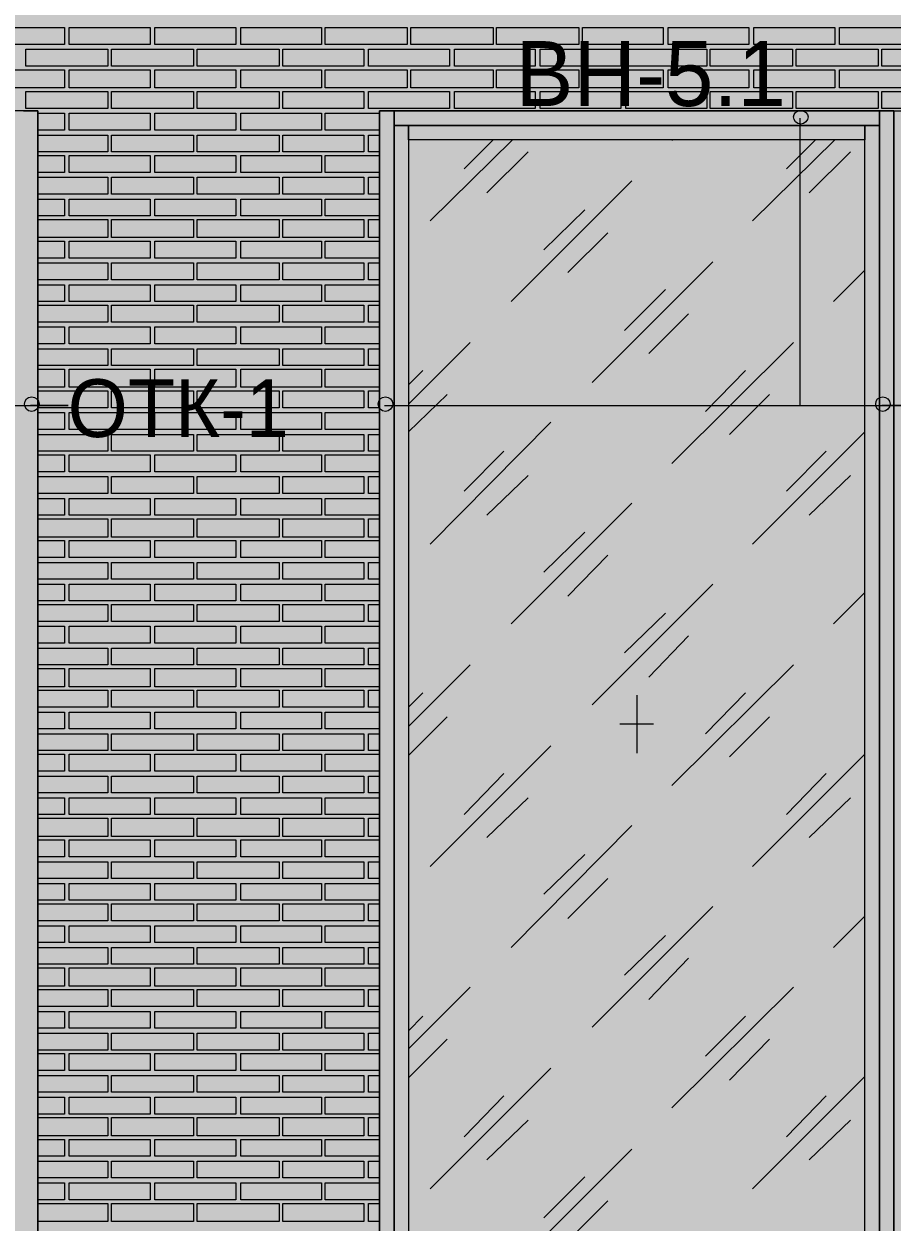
# Model space of a CAD drawing. Header units: millimetres. Extents: x -28928 to 100580, y -22867 to 36490.
# Drawn here: x 24754 to 27796, y 3035 to 7235 of the extents above; entities that cross this region are included whole.
import ezdxf

# ---------------------------------------------------------------- set-up
doc = ezdxf.new("R2010")
doc.units = ezdxf.units.MM
doc.layers.add('PDF _Геометрия', color=7, linetype='Continuous', true_color=0x8f8e8d)
doc.layers.add('PDF _Сплошная заливка', color=7, linetype='Continuous', true_color=0xffffff)
doc.layers.add('PDF _Текст', color=7, linetype='Continuous')

msp = doc.modelspace()

# ---------------------------------------------------------------- hatches: boundary and pattern name
at = {"layer": 'PDF _Сплошная заливка', "true_color": 0xdcd6cf, "transparency": 33554559}
msp.add_hatch(color=254, dxfattribs=at).paths.add_polyline_path([(29465.3, 1544.1), (29486.4, 1544.1), (29486.4, 9028.4), (4952.2, 9028.4), (4952.2, -4713.2), (29465.3, -4713.2)])

# ---------------------------------------------------------------- linework, layer by layer
at = {"layer": 'PDF _Геометрия', "color": 7, "lineweight": 9}
for points in [[(27751.8, 6929.9), (27984.5, 6929.9), (28124.1, 6929.9), (28124.1, 7230.3), (28923.7, 7230.3)], [(24752.2, 6929.9), (24803, 6929.9), (24803, 6853.7), (24803, 2707.6), (24803, 808), (24803, 109.9), (24803, 33.7), (24803, 2733), (24803, 3553.7), (24803, 5711.4), (24803, 6929.9), (23004.9, 6929.9)], [(27802.6, 2733), (27802.6, 3553.7), (27802.6, 5711.4), (27802.6, 6929.9), (26000.3, 6929.9), (26051.1, 6929.9), (26051.1, 6853.7), (26051.1, 2707.6)], [(27751.8, 2707.6), (27751.8, 6853.7), (27751.8, 6929.9), (27751.8, 6879.1), (27726.4, 6879.1), (26076.4, 6879.1), (26051.1, 6879.1), (26101.8, 6879.1), (26101.8, 2707.6)], [(26051.1, 2707.6), (26051.1, 6879.1), (26051.1, 6929.9), (26076.4, 6929.9), (27726.4, 6929.9), (27751.8, 6929.9), (27802.6, 6929.9), (27802.6, 6853.7), (27802.6, 2707.6)], [(24489.9, 6904.5), (24489.9, 5897.6), (24908.7, 5897.6), (24777.6, 5897.6)], [(27472.6, 6904.5), (27472.6, 5897.6), (27895.7, 5897.6), (27760.3, 5897.6)], [(26178, 6544.9), (26465.7, 6828.4)], [(26296.4, 6726.8), (26398, 6828.4)], [(27024.1, 6828.4), (27028.4, 6828.4)], [(27307.6, 6544.9), (27595.3, 6828.4)], [(27426.1, 6726.8), (27527.6, 6828.4)], [(26376.8, 6642.2), (26520.7, 6786)], [(27506.4, 6642.2), (27650.3, 6786)], [(26461.4, 6261.4), (26884.5, 6684.5)], [(26575.7, 6443.4), (26719.5, 6583)], [(26660.3, 6363), (26799.9, 6502.6)], [(26744.9, 5978), (27168, 6401)], [(27591.1, 6261.4), (27701.1, 6371.4)], [(26859.1, 6159.9), (27003, 6303.7)], [(26943.7, 6079.5), (27083.4, 6219.1)], [(26101.8, 5901.8), (26317.6, 6117.6)], [(27024.1, 5694.5), (27451.4, 6117.6)], [(26101.8, 5969.5), (26152.6, 6020.3)], [(27142.6, 5876.4), (27282.2, 6020.3)], [(26101.8, 5804.5), (26237.2, 5935.7)], [(27227.2, 5796), (27366.8, 5935.7)], [(23034.5, 5897.6), (24908.7, 5897.6)], [(26017.2, 5897.6), (27895.7, 5897.6)], [(26178, 5411), (26601.1, 5838.4)], [(27307.6, 5411), (27701.1, 5804.5)], [(26296.4, 5597.2), (26436.1, 5736.8)], [(27426.1, 5597.2), (27565.7, 5736.8)], [(26376.8, 5512.6), (26520.7, 5652.2)], [(27506.4, 5512.6), (27650.3, 5652.2)], [(26461.4, 5131.8), (26884.5, 5554.9)], [(26575.7, 5313.7), (26719.5, 5453.4)], [(26660.3, 5229.1), (26799.9, 5373)], [(26744.9, 4848.4), (27168, 5271.4)], [(27591.1, 5131.8), (27701.1, 5241.8)], [(26859.1, 5030.3), (27003, 5169.9)], [(26943.7, 4945.7), (27083.4, 5089.5)], [(26101.8, 4772.2), (26317.6, 4988)], [(27024.1, 4564.9), (27451.4, 4988)], [(26101.8, 4839.9), (26152.6, 4890.7)], [(26901.4, 4882.2), (26901.4, 4679.1)], [(27142.6, 4746.8), (27282.2, 4890.7)], [(26101.8, 4670.7), (26237.2, 4806)], [(27227.2, 4666.4), (27366.8, 4806)], [(26960.7, 4780.7), (26842.2, 4780.7)], [(26178, 4281.4), (26601.1, 4704.5)], [(27307.6, 4281.4), (27701.1, 4674.9)], [(26296.4, 4463.4), (26436.1, 4607.2)], [(27426.1, 4463.4), (27565.7, 4607.2)], [(26376.8, 4383), (26520.7, 4522.6)], [(27506.4, 4383), (27650.3, 4522.6)], [(26461.4, 3998), (26884.5, 4425.3)], [(26575.7, 4184.1), (26719.5, 4323.7)], [(26660.3, 4099.5), (26799.9, 4239.1)], [(26744.9, 3718.7), (27168, 4141.8)], [(27591.1, 3998), (27701.1, 4108)], [(26859.1, 3900.7), (27003, 4040.3)], [(26943.7, 3816), (27083.4, 3959.9)], [(26101.8, 3642.6), (26317.6, 3858.4)], [(27024.1, 3435.3), (27451.4, 3858.4)], [(26101.8, 3706), (26152.6, 3756.8)], [(27142.6, 3617.2), (27282.2, 3756.8)], [(26101.8, 3541), (26237.2, 3676.4)], [(27227.2, 3532.6), (27366.8, 3676.4)], [(26178, 3151.8), (26601.1, 3574.9)], [(27307.6, 3151.8), (27701.1, 3545.3)], [(26296.4, 3333.7), (26436.1, 3477.6)], [(27426.1, 3333.7), (27565.7, 3477.6)], [(26376.8, 3253.4), (26520.7, 3393)], [(27506.4, 3253.4), (27650.3, 3393)], [(26461.4, 2868.4), (26884.5, 3291.4)], [(26575.7, 3050.3), (26719.5, 3194.1)], [(26660.3, 2969.9), (26799.9, 3109.5)]]:
    msp.add_lwpolyline(points, dxfattribs=at)
at = {"layer": 'PDF _Геометрия', "lineweight": 9}
for points in [[(24896.1, 7221.8), (24896.1, 7162.6), (24612.6, 7162.6), (24612.6, 7221.8)], [(25196.4, 7221.8), (25196.4, 7162.6), (24913, 7162.6), (24913, 7221.8)], [(25496.8, 7221.8), (25496.8, 7162.6), (25213.4, 7162.6), (25213.4, 7221.8)], [(25797.2, 7221.8), (25797.2, 7162.6), (25513.7, 7162.6), (25513.7, 7221.8)], [(26097.6, 7221.8), (26097.6, 7162.6), (25809.9, 7162.6), (25809.9, 7221.8)], [(26398, 7221.8), (26398, 7162.6), (26110.3, 7162.6), (26110.3, 7221.8)], [(26698.4, 7221.8), (26698.4, 7162.6), (26410.7, 7162.6), (26410.7, 7221.8)], [(26994.5, 7221.8), (26994.5, 7162.6), (26711.1, 7162.6), (26711.1, 7221.8)], [(27294.9, 7221.8), (27294.9, 7162.6), (27011.4, 7162.6), (27011.4, 7221.8)], [(27595.3, 7221.8), (27595.3, 7162.6), (27311.8, 7162.6), (27311.8, 7221.8)], [(27895.7, 7221.8), (27895.7, 7162.6), (27612.2, 7162.6), (27612.2, 7221.8)], [(25048.4, 7086.4), (24904.5, 7086.4), (24760.7, 7086.4), (24760.7, 7145.7), (24904.5, 7145.7), (25048.4, 7145.7)], [(25348.7, 7086.4), (25204.9, 7086.4), (25061.1, 7086.4), (25061.1, 7145.7), (25204.9, 7145.7), (25348.7, 7145.7)], [(25649.1, 7086.4), (25505.3, 7086.4), (25361.4, 7086.4), (25361.4, 7145.7), (25505.3, 7145.7), (25649.1, 7145.7)], [(25945.3, 7086.4), (25805.7, 7086.4), (25661.8, 7086.4), (25661.8, 7145.7), (25805.7, 7145.7), (25945.3, 7145.7)], [(26245.7, 7086.4), (26106.1, 7086.4), (25962.2, 7086.4), (25962.2, 7145.7), (26106.1, 7145.7), (26245.7, 7145.7)], [(26546.1, 7086.4), (26402.2, 7086.4), (26262.6, 7086.4), (26262.6, 7145.7), (26402.2, 7145.7), (26546.1, 7145.7)], [(26846.4, 7086.4), (26702.6, 7086.4), (26563, 7086.4), (26563, 7145.7), (26702.6, 7145.7), (26846.4, 7145.7)], [(27146.8, 7086.4), (27003, 7086.4), (26863.4, 7086.4), (26863.4, 7145.7), (27003, 7145.7), (27146.8, 7145.7)], [(27447.2, 7086.4), (27303.4, 7086.4), (27159.5, 7086.4), (27159.5, 7145.7), (27303.4, 7145.7), (27447.2, 7145.7)], [(27747.6, 7086.4), (27603.7, 7086.4), (27459.9, 7086.4), (27459.9, 7145.7), (27603.7, 7145.7), (27747.6, 7145.7)], [(28043.7, 7086.4), (27904.1, 7086.4), (27760.3, 7086.4), (27760.3, 7145.7), (27904.1, 7145.7), (28043.7, 7145.7)], [(24896.1, 7073.7), (24896.1, 7010.3), (24612.6, 7010.3), (24612.6, 7073.7)], [(25196.4, 7073.7), (25196.4, 7010.3), (24913, 7010.3), (24913, 7073.7)], [(25496.8, 7073.7), (25496.8, 7010.3), (25213.4, 7010.3), (25213.4, 7073.7)], [(25797.2, 7073.7), (25797.2, 7010.3), (25513.7, 7010.3), (25513.7, 7073.7)], [(26097.6, 7073.7), (26097.6, 7010.3), (25809.9, 7010.3), (25809.9, 7073.7)], [(26398, 7073.7), (26398, 7010.3), (26110.3, 7010.3), (26110.3, 7073.7)], [(26698.4, 7073.7), (26698.4, 7010.3), (26410.7, 7010.3), (26410.7, 7073.7)], [(26994.5, 7073.7), (26994.5, 7010.3), (26711.1, 7010.3), (26711.1, 7073.7)], [(27294.9, 7073.7), (27294.9, 7010.3), (27011.4, 7010.3), (27011.4, 7073.7)], [(27595.3, 7073.7), (27595.3, 7010.3), (27311.8, 7010.3), (27311.8, 7073.7)], [(27895.7, 7073.7), (27895.7, 7010.3), (27612.2, 7010.3), (27612.2, 7073.7)], [(25048.4, 6938.4), (24904.5, 6938.4), (24760.7, 6938.4), (24760.7, 6997.6), (24904.5, 6997.6), (25048.4, 6997.6)], [(25348.7, 6938.4), (25204.9, 6938.4), (25061.1, 6938.4), (25061.1, 6997.6), (25204.9, 6997.6), (25348.7, 6997.6)], [(25649.1, 6938.4), (25505.3, 6938.4), (25361.4, 6938.4), (25361.4, 6997.6), (25505.3, 6997.6), (25649.1, 6997.6)], [(25945.3, 6938.4), (25805.7, 6938.4), (25661.8, 6938.4), (25661.8, 6997.6), (25805.7, 6997.6), (25945.3, 6997.6)], [(26245.7, 6938.4), (26106.1, 6938.4), (25962.2, 6938.4), (25962.2, 6997.6), (26106.1, 6997.6), (26245.7, 6997.6)], [(26546.1, 6938.4), (26402.2, 6938.4), (26262.6, 6938.4), (26262.6, 6997.6), (26402.2, 6997.6), (26546.1, 6997.6)], [(26846.4, 6938.4), (26702.6, 6938.4), (26563, 6938.4), (26563, 6997.6), (26702.6, 6997.6), (26846.4, 6997.6)], [(27146.8, 6938.4), (27003, 6938.4), (26863.4, 6938.4), (26863.4, 6997.6), (27003, 6997.6), (27146.8, 6997.6)], [(27447.2, 6938.4), (27303.4, 6938.4), (27159.5, 6938.4), (27159.5, 6997.6), (27303.4, 6997.6), (27447.2, 6997.6)], [(27747.6, 6938.4), (27603.7, 6938.4), (27459.9, 6938.4), (27459.9, 6997.6), (27603.7, 6997.6), (27747.6, 6997.6)], [(28043.7, 6938.4), (27904.1, 6938.4), (27760.3, 6938.4), (27760.3, 6997.6), (27904.1, 6997.6), (28043.7, 6997.6)], [(25196.4, 6921.4), (25196.4, 6862.2), (24913, 6862.2), (24913, 6921.4)], [(25496.8, 6921.4), (25496.8, 6862.2), (25213.4, 6862.2), (25213.4, 6921.4)], [(25797.2, 6921.4), (25797.2, 6862.2), (25513.7, 6862.2), (25513.7, 6921.4)], [(25348.7, 6786), (25204.9, 6786), (25061.1, 6786), (25061.1, 6845.3), (25204.9, 6845.3), (25348.7, 6845.3)], [(25649.1, 6786), (25505.3, 6786), (25361.4, 6786), (25361.4, 6845.3), (25505.3, 6845.3), (25649.1, 6845.3)], [(25945.3, 6786), (25805.7, 6786), (25661.8, 6786), (25661.8, 6845.3), (25805.7, 6845.3), (25945.3, 6845.3)], [(25196.4, 6773.4), (25196.4, 6714.1), (24913, 6714.1), (24913, 6773.4)], [(25496.8, 6773.4), (25496.8, 6714.1), (25213.4, 6714.1), (25213.4, 6773.4)], [(25797.2, 6773.4), (25797.2, 6714.1), (25513.7, 6714.1), (25513.7, 6773.4)], [(25348.7, 6638), (25204.9, 6638), (25061.1, 6638), (25061.1, 6697.2), (25204.9, 6697.2), (25348.7, 6697.2)], [(25649.1, 6638), (25505.3, 6638), (25361.4, 6638), (25361.4, 6697.2), (25505.3, 6697.2), (25649.1, 6697.2)], [(25945.3, 6638), (25805.7, 6638), (25661.8, 6638), (25661.8, 6697.2), (25805.7, 6697.2), (25945.3, 6697.2)], [(25196.4, 6621), (25196.4, 6561.8), (24913, 6561.8), (24913, 6621)], [(25496.8, 6621), (25496.8, 6561.8), (25213.4, 6561.8), (25213.4, 6621)], [(25797.2, 6621), (25797.2, 6561.8), (25513.7, 6561.8), (25513.7, 6621)], [(25348.7, 6485.7), (25204.9, 6485.7), (25061.1, 6485.7), (25061.1, 6549.1), (25204.9, 6549.1), (25348.7, 6549.1)], [(25649.1, 6485.7), (25505.3, 6485.7), (25361.4, 6485.7), (25361.4, 6549.1), (25505.3, 6549.1), (25649.1, 6549.1)], [(25945.3, 6485.7), (25805.7, 6485.7), (25661.8, 6485.7), (25661.8, 6549.1), (25805.7, 6549.1), (25945.3, 6549.1)], [(25196.4, 6473), (25196.4, 6413.7), (24913, 6413.7), (24913, 6473)], [(25496.8, 6473), (25496.8, 6413.7), (25213.4, 6413.7), (25213.4, 6473)], [(25797.2, 6473), (25797.2, 6413.7), (25513.7, 6413.7), (25513.7, 6473)], [(25348.7, 6337.6), (25204.9, 6337.6), (25061.1, 6337.6), (25061.1, 6396.8), (25204.9, 6396.8), (25348.7, 6396.8)], [(25649.1, 6337.6), (25505.3, 6337.6), (25361.4, 6337.6), (25361.4, 6396.8), (25505.3, 6396.8), (25649.1, 6396.8)], [(25945.3, 6337.6), (25805.7, 6337.6), (25661.8, 6337.6), (25661.8, 6396.8), (25805.7, 6396.8), (25945.3, 6396.8)], [(25196.4, 6320.7), (25196.4, 6261.4), (24913, 6261.4), (24913, 6320.7)], [(25496.8, 6320.7), (25496.8, 6261.4), (25213.4, 6261.4), (25213.4, 6320.7)], [(25797.2, 6320.7), (25797.2, 6261.4), (25513.7, 6261.4), (25513.7, 6320.7)], [(25348.7, 6189.5), (25204.9, 6189.5), (25061.1, 6189.5), (25061.1, 6248.7), (25204.9, 6248.7), (25348.7, 6248.7)], [(25649.1, 6189.5), (25505.3, 6189.5), (25361.4, 6189.5), (25361.4, 6248.7), (25505.3, 6248.7), (25649.1, 6248.7)], [(25945.3, 6189.5), (25805.7, 6189.5), (25661.8, 6189.5), (25661.8, 6248.7), (25805.7, 6248.7), (25945.3, 6248.7)], [(25196.4, 6172.6), (25196.4, 6113.4), (24913, 6113.4), (24913, 6172.6)], [(25496.8, 6172.6), (25496.8, 6113.4), (25213.4, 6113.4), (25213.4, 6172.6)], [(25797.2, 6172.6), (25797.2, 6113.4), (25513.7, 6113.4), (25513.7, 6172.6)], [(25348.7, 6037.2), (25204.9, 6037.2), (25061.1, 6037.2), (25061.1, 6096.4), (25204.9, 6096.4), (25348.7, 6096.4)], [(25649.1, 6037.2), (25505.3, 6037.2), (25361.4, 6037.2), (25361.4, 6096.4), (25505.3, 6096.4), (25649.1, 6096.4)], [(25945.3, 6037.2), (25805.7, 6037.2), (25661.8, 6037.2), (25661.8, 6096.4), (25805.7, 6096.4), (25945.3, 6096.4)], [(25196.4, 6024.5), (25196.4, 5961), (24913, 5961), (24913, 6024.5)], [(25496.8, 6024.5), (25496.8, 5961), (25213.4, 5961), (25213.4, 6024.5)], [(25797.2, 6024.5), (25797.2, 5961), (25513.7, 5961), (25513.7, 6024.5)], [(25348.7, 5889.1), (25204.9, 5889.1), (25061.1, 5889.1), (25061.1, 5948.4), (25204.9, 5948.4), (25348.7, 5948.4)], [(25649.1, 5889.1), (25505.3, 5889.1), (25361.4, 5889.1), (25361.4, 5948.4), (25505.3, 5948.4), (25649.1, 5948.4)], [(25945.3, 5889.1), (25805.7, 5889.1), (25661.8, 5889.1), (25661.8, 5948.4), (25805.7, 5948.4), (25945.3, 5948.4)], [(25196.4, 5872.2), (25196.4, 5813), (24913, 5813), (24913, 5872.2)], [(25496.8, 5872.2), (25496.8, 5813), (25213.4, 5813), (25213.4, 5872.2)], [(25797.2, 5872.2), (25797.2, 5813), (25513.7, 5813), (25513.7, 5872.2)], [(25348.7, 5736.8), (25204.9, 5736.8), (25061.1, 5736.8), (25061.1, 5796), (25204.9, 5796), (25348.7, 5796)], [(25649.1, 5736.8), (25505.3, 5736.8), (25361.4, 5736.8), (25361.4, 5796), (25505.3, 5796), (25649.1, 5796)], [(25945.3, 5736.8), (25805.7, 5736.8), (25661.8, 5736.8), (25661.8, 5796), (25805.7, 5796), (25945.3, 5796)], [(25196.4, 5724.1), (25196.4, 5664.9), (24913, 5664.9), (24913, 5724.1)], [(25496.8, 5724.1), (25496.8, 5664.9), (25213.4, 5664.9), (25213.4, 5724.1)], [(25797.2, 5724.1), (25797.2, 5664.9), (25513.7, 5664.9), (25513.7, 5724.1)], [(25348.7, 5588.7), (25204.9, 5588.7), (25061.1, 5588.7), (25061.1, 5648), (25204.9, 5648), (25348.7, 5648)], [(25649.1, 5588.7), (25505.3, 5588.7), (25361.4, 5588.7), (25361.4, 5648), (25505.3, 5648), (25649.1, 5648)], [(25945.3, 5588.7), (25805.7, 5588.7), (25661.8, 5588.7), (25661.8, 5648), (25805.7, 5648), (25945.3, 5648)], [(25196.4, 5571.8), (25196.4, 5512.6), (24913, 5512.6), (24913, 5571.8)], [(25496.8, 5571.8), (25496.8, 5512.6), (25213.4, 5512.6), (25213.4, 5571.8)], [(25797.2, 5571.8), (25797.2, 5512.6), (25513.7, 5512.6), (25513.7, 5571.8)], [(25348.7, 5436.4), (25204.9, 5436.4), (25061.1, 5436.4), (25061.1, 5499.9), (25204.9, 5499.9), (25348.7, 5499.9)], [(25649.1, 5436.4), (25505.3, 5436.4), (25361.4, 5436.4), (25361.4, 5499.9), (25505.3, 5499.9), (25649.1, 5499.9)], [(25945.3, 5436.4), (25805.7, 5436.4), (25661.8, 5436.4), (25661.8, 5499.9), (25805.7, 5499.9), (25945.3, 5499.9)], [(25196.4, 5423.7), (25196.4, 5364.5), (24913, 5364.5), (24913, 5423.7)], [(25496.8, 5423.7), (25496.8, 5364.5), (25213.4, 5364.5), (25213.4, 5423.7)], [(25797.2, 5423.7), (25797.2, 5364.5), (25513.7, 5364.5), (25513.7, 5423.7)], [(25348.7, 5288.4), (25204.9, 5288.4), (25061.1, 5288.4), (25061.1, 5347.6), (25204.9, 5347.6), (25348.7, 5347.6)], [(25649.1, 5288.4), (25505.3, 5288.4), (25361.4, 5288.4), (25361.4, 5347.6), (25505.3, 5347.6), (25649.1, 5347.6)], [(25945.3, 5288.4), (25805.7, 5288.4), (25661.8, 5288.4), (25661.8, 5347.6), (25805.7, 5347.6), (25945.3, 5347.6)], [(25196.4, 5271.4), (25196.4, 5212.2), (24913, 5212.2), (24913, 5271.4)], [(25496.8, 5271.4), (25496.8, 5212.2), (25213.4, 5212.2), (25213.4, 5271.4)], [(25797.2, 5271.4), (25797.2, 5212.2), (25513.7, 5212.2), (25513.7, 5271.4)], [(25348.7, 5140.3), (25204.9, 5140.3), (25061.1, 5140.3), (25061.1, 5199.5), (25204.9, 5199.5), (25348.7, 5199.5)], [(25649.1, 5140.3), (25505.3, 5140.3), (25361.4, 5140.3), (25361.4, 5199.5), (25505.3, 5199.5), (25649.1, 5199.5)], [(25945.3, 5140.3), (25805.7, 5140.3), (25661.8, 5140.3), (25661.8, 5199.5), (25805.7, 5199.5), (25945.3, 5199.5)], [(25196.4, 5123.4), (25196.4, 5064.1), (24913, 5064.1), (24913, 5123.4)], [(25496.8, 5123.4), (25496.8, 5064.1), (25213.4, 5064.1), (25213.4, 5123.4)], [(25797.2, 5123.4), (25797.2, 5064.1), (25513.7, 5064.1), (25513.7, 5123.4)], [(25348.7, 4988), (25204.9, 4988), (25061.1, 4988), (25061.1, 5047.2), (25204.9, 5047.2), (25348.7, 5047.2)], [(25649.1, 4988), (25505.3, 4988), (25361.4, 4988), (25361.4, 5047.2), (25505.3, 5047.2), (25649.1, 5047.2)], [(25945.3, 4988), (25805.7, 4988), (25661.8, 4988), (25661.8, 5047.2), (25805.7, 5047.2), (25945.3, 5047.2)], [(25196.4, 4975.3), (25196.4, 4911.8), (24913, 4911.8), (24913, 4975.3)], [(25496.8, 4975.3), (25496.8, 4911.8), (25213.4, 4911.8), (25213.4, 4975.3)], [(25797.2, 4975.3), (25797.2, 4911.8), (25513.7, 4911.8), (25513.7, 4975.3)], [(25348.7, 4839.9), (25204.9, 4839.9), (25061.1, 4839.9), (25061.1, 4899.1), (25204.9, 4899.1), (25348.7, 4899.1)], [(25649.1, 4839.9), (25505.3, 4839.9), (25361.4, 4839.9), (25361.4, 4899.1), (25505.3, 4899.1), (25649.1, 4899.1)], [(25945.3, 4839.9), (25805.7, 4839.9), (25661.8, 4839.9), (25661.8, 4899.1), (25805.7, 4899.1), (25945.3, 4899.1)], [(25196.4, 4823), (25196.4, 4763.7), (24913, 4763.7), (24913, 4823)], [(25496.8, 4823), (25496.8, 4763.7), (25213.4, 4763.7), (25213.4, 4823)], [(25797.2, 4823), (25797.2, 4763.7), (25513.7, 4763.7), (25513.7, 4823)], [(25348.7, 4687.6), (25204.9, 4687.6), (25061.1, 4687.6), (25061.1, 4746.8), (25204.9, 4746.8), (25348.7, 4746.8)], [(25649.1, 4687.6), (25505.3, 4687.6), (25361.4, 4687.6), (25361.4, 4746.8), (25505.3, 4746.8), (25649.1, 4746.8)], [(25945.3, 4687.6), (25805.7, 4687.6), (25661.8, 4687.6), (25661.8, 4746.8), (25805.7, 4746.8), (25945.3, 4746.8)], [(25196.4, 4674.9), (25196.4, 4615.7), (24913, 4615.7), (24913, 4674.9)], [(25496.8, 4674.9), (25496.8, 4615.7), (25213.4, 4615.7), (25213.4, 4674.9)], [(25797.2, 4674.9), (25797.2, 4615.7), (25513.7, 4615.7), (25513.7, 4674.9)], [(25348.7, 4539.5), (25204.9, 4539.5), (25061.1, 4539.5), (25061.1, 4598.7), (25204.9, 4598.7), (25348.7, 4598.7)], [(25649.1, 4539.5), (25505.3, 4539.5), (25361.4, 4539.5), (25361.4, 4598.7), (25505.3, 4598.7), (25649.1, 4598.7)], [(25945.3, 4539.5), (25805.7, 4539.5), (25661.8, 4539.5), (25661.8, 4598.7), (25805.7, 4598.7), (25945.3, 4598.7)], [(25196.4, 4522.6), (25196.4, 4463.4), (24913, 4463.4), (24913, 4522.6)], [(25496.8, 4522.6), (25496.8, 4463.4), (25213.4, 4463.4), (25213.4, 4522.6)], [(25797.2, 4522.6), (25797.2, 4463.4), (25513.7, 4463.4), (25513.7, 4522.6)], [(25348.7, 4387.2), (25204.9, 4387.2), (25061.1, 4387.2), (25061.1, 4450.7), (25204.9, 4450.7), (25348.7, 4450.7)], [(25649.1, 4387.2), (25505.3, 4387.2), (25361.4, 4387.2), (25361.4, 4450.7), (25505.3, 4450.7), (25649.1, 4450.7)], [(25945.3, 4387.2), (25805.7, 4387.2), (25661.8, 4387.2), (25661.8, 4450.7), (25805.7, 4450.7), (25945.3, 4450.7)], [(25196.4, 4374.5), (25196.4, 4315.3), (24913, 4315.3), (24913, 4374.5)], [(25496.8, 4374.5), (25496.8, 4315.3), (25213.4, 4315.3), (25213.4, 4374.5)], [(25797.2, 4374.5), (25797.2, 4315.3), (25513.7, 4315.3), (25513.7, 4374.5)], [(25348.7, 4239.1), (25204.9, 4239.1), (25061.1, 4239.1), (25061.1, 4298.4), (25204.9, 4298.4), (25348.7, 4298.4)], [(25649.1, 4239.1), (25505.3, 4239.1), (25361.4, 4239.1), (25361.4, 4298.4), (25505.3, 4298.4), (25649.1, 4298.4)], [(25945.3, 4239.1), (25805.7, 4239.1), (25661.8, 4239.1), (25661.8, 4298.4), (25805.7, 4298.4), (25945.3, 4298.4)], [(25196.4, 4222.2), (25196.4, 4163), (24913, 4163), (24913, 4222.2)], [(25496.8, 4222.2), (25496.8, 4163), (25213.4, 4163), (25213.4, 4222.2)], [(25797.2, 4222.2), (25797.2, 4163), (25513.7, 4163), (25513.7, 4222.2)], [(25348.7, 4091), (25204.9, 4091), (25061.1, 4091), (25061.1, 4150.3), (25204.9, 4150.3), (25348.7, 4150.3)], [(25649.1, 4091), (25505.3, 4091), (25361.4, 4091), (25361.4, 4150.3), (25505.3, 4150.3), (25649.1, 4150.3)], [(25945.3, 4091), (25805.7, 4091), (25661.8, 4091), (25661.8, 4150.3), (25805.7, 4150.3), (25945.3, 4150.3)], [(25196.4, 4074.1), (25196.4, 4014.9), (24913, 4014.9), (24913, 4074.1)], [(25496.8, 4074.1), (25496.8, 4014.9), (25213.4, 4014.9), (25213.4, 4074.1)], [(25797.2, 4074.1), (25797.2, 4014.9), (25513.7, 4014.9), (25513.7, 4074.1)], [(25348.7, 3938.7), (25204.9, 3938.7), (25061.1, 3938.7), (25061.1, 3998), (25204.9, 3998), (25348.7, 3998)], [(25649.1, 3938.7), (25505.3, 3938.7), (25361.4, 3938.7), (25361.4, 3998), (25505.3, 3998), (25649.1, 3998)], [(25945.3, 3938.7), (25805.7, 3938.7), (25661.8, 3938.7), (25661.8, 3998), (25805.7, 3998), (25945.3, 3998)], [(25196.4, 3926), (25196.4, 3862.6), (24913, 3862.6), (24913, 3926)], [(25496.8, 3926), (25496.8, 3862.6), (25213.4, 3862.6), (25213.4, 3926)], [(25797.2, 3926), (25797.2, 3862.6), (25513.7, 3862.6), (25513.7, 3926)], [(25348.7, 3790.7), (25204.9, 3790.7), (25061.1, 3790.7), (25061.1, 3849.9), (25204.9, 3849.9), (25348.7, 3849.9)], [(25649.1, 3790.7), (25505.3, 3790.7), (25361.4, 3790.7), (25361.4, 3849.9), (25505.3, 3849.9), (25649.1, 3849.9)], [(25945.3, 3790.7), (25805.7, 3790.7), (25661.8, 3790.7), (25661.8, 3849.9), (25805.7, 3849.9), (25945.3, 3849.9)], [(25196.4, 3773.7), (25196.4, 3714.5), (24913, 3714.5), (24913, 3773.7)], [(25496.8, 3773.7), (25496.8, 3714.5), (25213.4, 3714.5), (25213.4, 3773.7)], [(25797.2, 3773.7), (25797.2, 3714.5), (25513.7, 3714.5), (25513.7, 3773.7)], [(25348.7, 3638.4), (25204.9, 3638.4), (25061.1, 3638.4), (25061.1, 3697.6), (25204.9, 3697.6), (25348.7, 3697.6)], [(25649.1, 3638.4), (25505.3, 3638.4), (25361.4, 3638.4), (25361.4, 3697.6), (25505.3, 3697.6), (25649.1, 3697.6)], [(25945.3, 3638.4), (25805.7, 3638.4), (25661.8, 3638.4), (25661.8, 3697.6), (25805.7, 3697.6), (25945.3, 3697.6)], [(25196.4, 3625.7), (25196.4, 3566.4), (24913, 3566.4), (24913, 3625.7)], [(25496.8, 3625.7), (25496.8, 3566.4), (25213.4, 3566.4), (25213.4, 3625.7)], [(25797.2, 3625.7), (25797.2, 3566.4), (25513.7, 3566.4), (25513.7, 3625.7)], [(25348.7, 3490.3), (25204.9, 3490.3), (25061.1, 3490.3), (25061.1, 3549.5), (25204.9, 3549.5), (25348.7, 3549.5)], [(25649.1, 3490.3), (25505.3, 3490.3), (25361.4, 3490.3), (25361.4, 3549.5), (25505.3, 3549.5), (25649.1, 3549.5)], [(25945.3, 3490.3), (25805.7, 3490.3), (25661.8, 3490.3), (25661.8, 3549.5), (25805.7, 3549.5), (25945.3, 3549.5)], [(25196.4, 3473.4), (25196.4, 3414.1), (24913, 3414.1), (24913, 3473.4)], [(25496.8, 3473.4), (25496.8, 3414.1), (25213.4, 3414.1), (25213.4, 3473.4)], [(25797.2, 3473.4), (25797.2, 3414.1), (25513.7, 3414.1), (25513.7, 3473.4)], [(25348.7, 3338), (25204.9, 3338), (25061.1, 3338), (25061.1, 3401.4), (25204.9, 3401.4), (25348.7, 3401.4)], [(25649.1, 3338), (25505.3, 3338), (25361.4, 3338), (25361.4, 3401.4), (25505.3, 3401.4), (25649.1, 3401.4)], [(25945.3, 3338), (25805.7, 3338), (25661.8, 3338), (25661.8, 3401.4), (25805.7, 3401.4), (25945.3, 3401.4)], [(25196.4, 3325.3), (25196.4, 3266), (24913, 3266), (24913, 3325.3)], [(25496.8, 3325.3), (25496.8, 3266), (25213.4, 3266), (25213.4, 3325.3)], [(25797.2, 3325.3), (25797.2, 3266), (25513.7, 3266), (25513.7, 3325.3)], [(25348.7, 3189.9), (25204.9, 3189.9), (25061.1, 3189.9), (25061.1, 3249.1), (25204.9, 3249.1), (25348.7, 3249.1)], [(25649.1, 3189.9), (25505.3, 3189.9), (25361.4, 3189.9), (25361.4, 3249.1), (25505.3, 3249.1), (25649.1, 3249.1)], [(25945.3, 3189.9), (25805.7, 3189.9), (25661.8, 3189.9), (25661.8, 3249.1), (25805.7, 3249.1), (25945.3, 3249.1)], [(25196.4, 3173), (25196.4, 3113.7), (24913, 3113.7), (24913, 3173)], [(25496.8, 3173), (25496.8, 3113.7), (25213.4, 3113.7), (25213.4, 3173)], [(25797.2, 3173), (25797.2, 3113.7), (25513.7, 3113.7), (25513.7, 3173)], [(25348.7, 3037.6), (25204.9, 3037.6), (25061.1, 3037.6), (25061.1, 3101), (25204.9, 3101), (25348.7, 3101)], [(25649.1, 3037.6), (25505.3, 3037.6), (25361.4, 3037.6), (25361.4, 3101), (25505.3, 3101), (25649.1, 3101)], [(25945.3, 3037.6), (25805.7, 3037.6), (25661.8, 3037.6), (25661.8, 3101), (25805.7, 3101), (25945.3, 3101)]]:
    msp.add_lwpolyline(points, close=True, dxfattribs=at)
at = {"layer": 'PDF _Геометрия', "color": 7, "lineweight": 9}
for points in [[(26000.3, 6929.9), (26000.3, 6853.7), (26000.3, 2707.6), (26000.3, 808), (26000.3, 109.9), (26000.3, 33.7), (26000.3, 2733), (26000.3, 3553.7), (26000.3, 5711.4)], [(26101.8, 6879.1), (27701.1, 6879.1), (27701.1, 6828.4), (26101.8, 6828.4)], [(27701.1, 2707.6), (27701.1, 6879.1), (27751.8, 6879.1), (27751.8, 2707.6), (27751.8, 833.4), (27701.1, 833.4)]]:
    msp.add_lwpolyline(points, close=True, dxfattribs=at)
at = {"layer": 'PDF _Геометрия', "lineweight": 9}
for points in [[(24803, 6921.4), (24896.1, 6921.4), (24896.1, 6862.2), (24803, 6862.2)], [(26000.3, 6862.2), (25809.9, 6862.2), (25809.9, 6921.4), (26000.3, 6921.4)], [(24803, 6845.3), (24904.5, 6845.3), (25048.4, 6845.3), (25048.4, 6786), (24904.5, 6786), (24803, 6786)], [(26000.3, 6786), (25962.2, 6786), (25962.2, 6845.3), (26000.3, 6845.3)], [(24803, 6773.4), (24896.1, 6773.4), (24896.1, 6714.1), (24803, 6714.1)], [(26000.3, 6714.1), (25809.9, 6714.1), (25809.9, 6773.4), (26000.3, 6773.4)], [(24803, 6697.2), (24904.5, 6697.2), (25048.4, 6697.2), (25048.4, 6638), (24904.5, 6638), (24803, 6638)], [(26000.3, 6638), (25962.2, 6638), (25962.2, 6697.2), (26000.3, 6697.2)], [(24803, 6621), (24896.1, 6621), (24896.1, 6561.8), (24803, 6561.8)], [(26000.3, 6561.8), (25809.9, 6561.8), (25809.9, 6621), (26000.3, 6621)], [(24803, 6549.1), (24904.5, 6549.1), (25048.4, 6549.1), (25048.4, 6485.7), (24904.5, 6485.7), (24803, 6485.7)], [(26000.3, 6485.7), (25962.2, 6485.7), (25962.2, 6549.1), (26000.3, 6549.1)], [(24803, 6473), (24896.1, 6473), (24896.1, 6413.7), (24803, 6413.7)], [(26000.3, 6413.7), (25809.9, 6413.7), (25809.9, 6473), (26000.3, 6473)], [(24803, 6396.8), (24904.5, 6396.8), (25048.4, 6396.8), (25048.4, 6337.6), (24904.5, 6337.6), (24803, 6337.6)], [(26000.3, 6337.6), (25962.2, 6337.6), (25962.2, 6396.8), (26000.3, 6396.8)], [(24803, 6320.7), (24896.1, 6320.7), (24896.1, 6261.4), (24803, 6261.4)], [(26000.3, 6261.4), (25809.9, 6261.4), (25809.9, 6320.7), (26000.3, 6320.7)], [(24803, 6248.7), (24904.5, 6248.7), (25048.4, 6248.7), (25048.4, 6189.5), (24904.5, 6189.5), (24803, 6189.5)], [(26000.3, 6189.5), (25962.2, 6189.5), (25962.2, 6248.7), (26000.3, 6248.7)], [(24803, 6172.6), (24896.1, 6172.6), (24896.1, 6113.4), (24803, 6113.4)], [(26000.3, 6113.4), (25809.9, 6113.4), (25809.9, 6172.6), (26000.3, 6172.6)], [(24803, 6096.4), (24904.5, 6096.4), (25048.4, 6096.4), (25048.4, 6037.2), (24904.5, 6037.2), (24803, 6037.2)], [(26000.3, 6037.2), (25962.2, 6037.2), (25962.2, 6096.4), (26000.3, 6096.4)], [(24803, 6024.5), (24896.1, 6024.5), (24896.1, 5961), (24803, 5961)], [(26000.3, 5961), (25809.9, 5961), (25809.9, 6024.5), (26000.3, 6024.5)], [(24803, 5948.4), (24904.5, 5948.4), (25048.4, 5948.4), (25048.4, 5889.1), (24904.5, 5889.1), (24803, 5889.1)], [(26000.3, 5889.1), (25962.2, 5889.1), (25962.2, 5948.4), (26000.3, 5948.4)], [(24803, 5872.2), (24896.1, 5872.2), (24896.1, 5813), (24803, 5813)], [(26000.3, 5813), (25809.9, 5813), (25809.9, 5872.2), (26000.3, 5872.2)], [(24803, 5796), (24904.5, 5796), (25048.4, 5796), (25048.4, 5736.8), (24904.5, 5736.8), (24803, 5736.8)], [(26000.3, 5736.8), (25962.2, 5736.8), (25962.2, 5796), (26000.3, 5796)], [(24803, 5724.1), (24896.1, 5724.1), (24896.1, 5664.9), (24803, 5664.9)], [(26000.3, 5664.9), (25809.9, 5664.9), (25809.9, 5724.1), (26000.3, 5724.1)], [(24803, 5648), (24904.5, 5648), (25048.4, 5648), (25048.4, 5588.7), (24904.5, 5588.7), (24803, 5588.7)], [(26000.3, 5588.7), (25962.2, 5588.7), (25962.2, 5648), (26000.3, 5648)], [(24803, 5571.8), (24896.1, 5571.8), (24896.1, 5512.6), (24803, 5512.6)], [(26000.3, 5512.6), (25809.9, 5512.6), (25809.9, 5571.8), (26000.3, 5571.8)], [(24803, 5499.9), (24904.5, 5499.9), (25048.4, 5499.9), (25048.4, 5436.4), (24904.5, 5436.4), (24803, 5436.4)], [(26000.3, 5436.4), (25962.2, 5436.4), (25962.2, 5499.9), (26000.3, 5499.9)], [(24803, 5423.7), (24896.1, 5423.7), (24896.1, 5364.5), (24803, 5364.5)], [(26000.3, 5364.5), (25809.9, 5364.5), (25809.9, 5423.7), (26000.3, 5423.7)], [(24803, 5347.6), (24904.5, 5347.6), (25048.4, 5347.6), (25048.4, 5288.4), (24904.5, 5288.4), (24803, 5288.4)], [(26000.3, 5288.4), (25962.2, 5288.4), (25962.2, 5347.6), (26000.3, 5347.6)], [(24803, 5271.4), (24896.1, 5271.4), (24896.1, 5212.2), (24803, 5212.2)], [(26000.3, 5212.2), (25809.9, 5212.2), (25809.9, 5271.4), (26000.3, 5271.4)], [(24803, 5199.5), (24904.5, 5199.5), (25048.4, 5199.5), (25048.4, 5140.3), (24904.5, 5140.3), (24803, 5140.3)], [(26000.3, 5140.3), (25962.2, 5140.3), (25962.2, 5199.5), (26000.3, 5199.5)], [(24803, 5123.4), (24896.1, 5123.4), (24896.1, 5064.1), (24803, 5064.1)], [(26000.3, 5064.1), (25809.9, 5064.1), (25809.9, 5123.4), (26000.3, 5123.4)], [(24803, 5047.2), (24904.5, 5047.2), (25048.4, 5047.2), (25048.4, 4988), (24904.5, 4988), (24803, 4988)], [(26000.3, 4988), (25962.2, 4988), (25962.2, 5047.2), (26000.3, 5047.2)], [(24803, 4975.3), (24896.1, 4975.3), (24896.1, 4911.8), (24803, 4911.8)], [(26000.3, 4911.8), (25809.9, 4911.8), (25809.9, 4975.3), (26000.3, 4975.3)], [(24803, 4899.1), (24904.5, 4899.1), (25048.4, 4899.1), (25048.4, 4839.9), (24904.5, 4839.9), (24803, 4839.9)], [(26000.3, 4839.9), (25962.2, 4839.9), (25962.2, 4899.1), (26000.3, 4899.1)], [(24803, 4823), (24896.1, 4823), (24896.1, 4763.7), (24803, 4763.7)], [(26000.3, 4763.7), (25809.9, 4763.7), (25809.9, 4823), (26000.3, 4823)], [(24803, 4746.8), (24904.5, 4746.8), (25048.4, 4746.8), (25048.4, 4687.6), (24904.5, 4687.6), (24803, 4687.6)], [(26000.3, 4687.6), (25962.2, 4687.6), (25962.2, 4746.8), (26000.3, 4746.8)], [(24803, 4674.9), (24896.1, 4674.9), (24896.1, 4615.7), (24803, 4615.7)], [(26000.3, 4615.7), (25809.9, 4615.7), (25809.9, 4674.9), (26000.3, 4674.9)], [(24803, 4598.7), (24904.5, 4598.7), (25048.4, 4598.7), (25048.4, 4539.5), (24904.5, 4539.5), (24803, 4539.5)], [(26000.3, 4539.5), (25962.2, 4539.5), (25962.2, 4598.7), (26000.3, 4598.7)], [(24803, 4522.6), (24896.1, 4522.6), (24896.1, 4463.4), (24803, 4463.4)], [(26000.3, 4463.4), (25809.9, 4463.4), (25809.9, 4522.6), (26000.3, 4522.6)], [(24803, 4450.7), (24904.5, 4450.7), (25048.4, 4450.7), (25048.4, 4387.2), (24904.5, 4387.2), (24803, 4387.2)], [(26000.3, 4387.2), (25962.2, 4387.2), (25962.2, 4450.7), (26000.3, 4450.7)], [(24803, 4374.5), (24896.1, 4374.5), (24896.1, 4315.3), (24803, 4315.3)], [(26000.3, 4315.3), (25809.9, 4315.3), (25809.9, 4374.5), (26000.3, 4374.5)], [(24803, 4298.4), (24904.5, 4298.4), (25048.4, 4298.4), (25048.4, 4239.1), (24904.5, 4239.1), (24803, 4239.1)], [(26000.3, 4239.1), (25962.2, 4239.1), (25962.2, 4298.4), (26000.3, 4298.4)], [(24803, 4222.2), (24896.1, 4222.2), (24896.1, 4163), (24803, 4163)], [(26000.3, 4163), (25809.9, 4163), (25809.9, 4222.2), (26000.3, 4222.2)], [(24803, 4150.3), (24904.5, 4150.3), (25048.4, 4150.3), (25048.4, 4091), (24904.5, 4091), (24803, 4091)], [(26000.3, 4091), (25962.2, 4091), (25962.2, 4150.3), (26000.3, 4150.3)], [(24803, 4074.1), (24896.1, 4074.1), (24896.1, 4014.9), (24803, 4014.9)], [(26000.3, 4014.9), (25809.9, 4014.9), (25809.9, 4074.1), (26000.3, 4074.1)], [(24803, 3998), (24904.5, 3998), (25048.4, 3998), (25048.4, 3938.7), (24904.5, 3938.7), (24803, 3938.7)], [(26000.3, 3938.7), (25962.2, 3938.7), (25962.2, 3998), (26000.3, 3998)], [(24803, 3926), (24896.1, 3926), (24896.1, 3862.6), (24803, 3862.6)], [(26000.3, 3862.6), (25809.9, 3862.6), (25809.9, 3926), (26000.3, 3926)], [(24803, 3849.9), (24904.5, 3849.9), (25048.4, 3849.9), (25048.4, 3790.7), (24904.5, 3790.7), (24803, 3790.7)], [(26000.3, 3790.7), (25962.2, 3790.7), (25962.2, 3849.9), (26000.3, 3849.9)], [(24803, 3773.7), (24896.1, 3773.7), (24896.1, 3714.5), (24803, 3714.5)], [(26000.3, 3714.5), (25809.9, 3714.5), (25809.9, 3773.7), (26000.3, 3773.7)], [(24803, 3697.6), (24904.5, 3697.6), (25048.4, 3697.6), (25048.4, 3638.4), (24904.5, 3638.4), (24803, 3638.4)], [(26000.3, 3638.4), (25962.2, 3638.4), (25962.2, 3697.6), (26000.3, 3697.6)], [(24803, 3625.7), (24896.1, 3625.7), (24896.1, 3566.4), (24803, 3566.4)], [(26000.3, 3566.4), (25809.9, 3566.4), (25809.9, 3625.7), (26000.3, 3625.7)], [(24803, 3549.5), (24904.5, 3549.5), (25048.4, 3549.5), (25048.4, 3490.3), (24904.5, 3490.3), (24803, 3490.3)], [(26000.3, 3490.3), (25962.2, 3490.3), (25962.2, 3549.5), (26000.3, 3549.5)], [(24803, 3473.4), (24896.1, 3473.4), (24896.1, 3414.1), (24803, 3414.1)], [(26000.3, 3414.1), (25809.9, 3414.1), (25809.9, 3473.4), (26000.3, 3473.4)], [(24803, 3401.4), (24904.5, 3401.4), (25048.4, 3401.4), (25048.4, 3338), (24904.5, 3338), (24803, 3338)], [(26000.3, 3338), (25962.2, 3338), (25962.2, 3401.4), (26000.3, 3401.4)], [(24803, 3325.3), (24896.1, 3325.3), (24896.1, 3266), (24803, 3266)], [(26000.3, 3266), (25809.9, 3266), (25809.9, 3325.3), (26000.3, 3325.3)], [(24803, 3249.1), (24904.5, 3249.1), (25048.4, 3249.1), (25048.4, 3189.9), (24904.5, 3189.9), (24803, 3189.9)], [(26000.3, 3189.9), (25962.2, 3189.9), (25962.2, 3249.1), (26000.3, 3249.1)], [(24803, 3173), (24896.1, 3173), (24896.1, 3113.7), (24803, 3113.7)], [(26000.3, 3113.7), (25809.9, 3113.7), (25809.9, 3173), (26000.3, 3173)], [(24803, 3101), (24904.5, 3101), (25048.4, 3101), (25048.4, 3037.6), (24904.5, 3037.6), (24803, 3037.6)], [(26000.3, 3037.6), (25962.2, 3037.6), (25962.2, 3101), (26000.3, 3101)]]:
    msp.add_lwpolyline(points, dxfattribs=at)
at = {"layer": 'PDF _Геометрия', "color": 7, "lineweight": 9}
for points in [[(27451.4, 6908.7), (27451.4, 6921.4), (27459.9, 6929.9), (27476.8, 6929.9)], [(27451.4, 6908.7), (27451.4, 6921.4), (27459.9, 6929.9), (27476.8, 6929.9)], [(27476.8, 6929.9), (27489.5, 6929.9), (27502.2, 6921.4), (27502.2, 6908.7)], [(27476.8, 6929.9), (27489.5, 6929.9), (27502.2, 6921.4), (27502.2, 6908.7)], [(27476.8, 6883.4), (27459.9, 6883.4), (27451.4, 6896), (27451.4, 6908.7)], [(27476.8, 6883.4), (27459.9, 6883.4), (27451.4, 6896), (27451.4, 6908.7)], [(27502.2, 6908.7), (27502.2, 6896), (27489.5, 6883.4), (27476.8, 6883.4)], [(27502.2, 6908.7), (27502.2, 6896), (27489.5, 6883.4), (27476.8, 6883.4)], [(24756.4, 5901.8), (24756.4, 5918.7), (24764.9, 5927.2), (24781.8, 5927.2)], [(24756.4, 5901.8), (24756.4, 5918.7), (24764.9, 5927.2), (24781.8, 5927.2)], [(24781.8, 5927.2), (24794.5, 5927.2), (24807.2, 5918.7), (24807.2, 5901.8)], [(24781.8, 5927.2), (24794.5, 5927.2), (24807.2, 5918.7), (24807.2, 5901.8)], [(25996.1, 5901.8), (25996.1, 5918.7), (26004.5, 5927.2), (26021.4, 5927.2)], [(25996.1, 5901.8), (25996.1, 5918.7), (26004.5, 5927.2), (26021.4, 5927.2)], [(26021.4, 5927.2), (26034.1, 5927.2), (26046.8, 5918.7), (26046.8, 5901.8)], [(26021.4, 5927.2), (26034.1, 5927.2), (26046.8, 5918.7), (26046.8, 5901.8)], [(27739.1, 5901.8), (27739.1, 5918.7), (27747.6, 5927.2), (27764.5, 5927.2)], [(27739.1, 5901.8), (27739.1, 5918.7), (27747.6, 5927.2), (27764.5, 5927.2)], [(27764.5, 5927.2), (27777.2, 5927.2), (27789.9, 5918.7), (27789.9, 5901.8)], [(27764.5, 5927.2), (27777.2, 5927.2), (27789.9, 5918.7), (27789.9, 5901.8)], [(24781.8, 5876.4), (24764.9, 5876.4), (24756.4, 5889.1), (24756.4, 5901.8)], [(24781.8, 5876.4), (24764.9, 5876.4), (24756.4, 5889.1), (24756.4, 5901.8)], [(24807.2, 5901.8), (24807.2, 5889.1), (24794.5, 5876.4), (24781.8, 5876.4)], [(24807.2, 5901.8), (24807.2, 5889.1), (24794.5, 5876.4), (24781.8, 5876.4)], [(26021.4, 5876.4), (26004.5, 5876.4), (25996.1, 5889.1), (25996.1, 5901.8)], [(26021.4, 5876.4), (26004.5, 5876.4), (25996.1, 5889.1), (25996.1, 5901.8)], [(26046.8, 5901.8), (26046.8, 5889.1), (26034.1, 5876.4), (26021.4, 5876.4)], [(26046.8, 5901.8), (26046.8, 5889.1), (26034.1, 5876.4), (26021.4, 5876.4)], [(27764.5, 5876.4), (27747.6, 5876.4), (27739.1, 5889.1), (27739.1, 5901.8)], [(27764.5, 5876.4), (27747.6, 5876.4), (27739.1, 5889.1), (27739.1, 5901.8)], [(27789.9, 5901.8), (27789.9, 5889.1), (27777.2, 5876.4), (27764.5, 5876.4)], [(27789.9, 5901.8), (27789.9, 5889.1), (27777.2, 5876.4), (27764.5, 5876.4)]]:
    msp.add_open_spline(points, degree=3, dxfattribs=at)
at = {"layer": 'PDF _Сплошная заливка', "lineweight": 9, "transparency": 33554559}
msp.add_solid([(26101.8, 6828.4), (26101.8, 2733), (27701.1, 6828.4), (27701.1, 2733)], dxfattribs=at)

# ---------------------------------------------------------------- texts
at = {"layer": 'PDF _Текст', "attachment_point": 4, "style": ''}
for s, insert, char_height in [('ВН-5.1', (26476.5, 7059), 227.71), ('ОТК-1', (24907.6, 5886.5), 202.56)]:
    msp.add_mtext(s, dxfattribs=dict(at, insert=insert, char_height=char_height))

doc.saveas('drawing.dxf')
